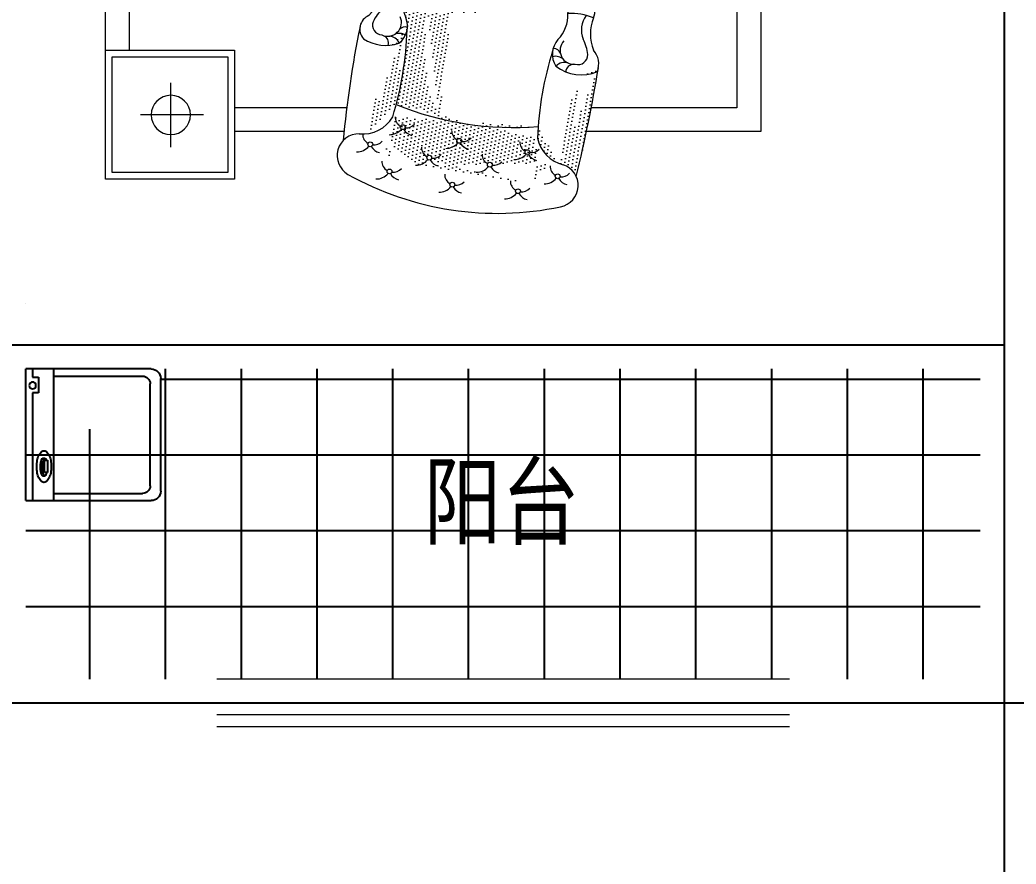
# Model space of a CAD drawing. Extents: x 534658 to 605938, y 404593 to 454993.
# Drawn here: x 576773 to 580948, y 427546 to 431083 of the extents above; entities that cross this region are included whole.
import ezdxf

# ---------------------------------------------------------------- set-up
doc = ezdxf.new("R2010")
doc.units = 0
doc.header["$LTSCALE"] = 1000
doc.header["$MEASUREMENT"] = 0
for name, color, linetype in [('0_厨卫', 154, 'Continuous'), ('0_铺地填充', 251, 'Continuous'), ('DOTE', 1, 'Continuous'), ('PUB_TEXT', 7, 'Continuous')]:
    doc.layers.add(name, color=color, linetype=linetype)
doc.layers.add('0_家具', color=31, linetype='Continuous', lineweight=9)
doc.layers.add('0_栏杆', color=163, linetype='Continuous', lineweight=5)
doc.styles.get("Standard").update_dxf_attribs({"font": 'gbenor.shx', "bigfont": 'gbcbig.shx'})
doc.styles.add('黑体', font='SIMHEI.TTF', dxfattribs={"width": 0.8})

# ---------------------------------------------------------------- blocks, each defined once
blk = doc.blocks.new('A$C06297D3F')
at = {"layer": '0_家具'}
h = blk.add_hatch(dxfattribs=at)
h.set_pattern_fill('DOTS', color=8, scale=254, angle=-134.7764, style=0)
h.set_pattern_definition([(225.223636, (11129.018, -27762.821), (5.678339, -16.815945), [0, -15.875])])
edge = h.paths.add_edge_path()
edge.add_ellipse((1856.5, -639.1), major_axis=(1239.7, -773.8), ratio=1, start_angle=160.1904, end_angle=162.2843, ccw=False)
edge.add_ellipse((1012.6, 376), major_axis=(77.3, 123.8), ratio=1, start_angle=4.7389, end_angle=56.3169, ccw=False)
edge.add_ellipse((1230.4, 595.4), major_axis=(93, 148.9), ratio=1, start_angle=101.58, end_angle=152.6447, ccw=False)
edge.add_ellipse((6451, 6578.5), major_axis=(6790.2, -4238.3), ratio=1, start_angle=258.85109, end_angle=259.68926, ccw=False)
edge.add_ellipse((951.9, 677.9), major_axis=(54.6, -34.1), ratio=1, start_angle=96.3205, end_angle=137.2526)
edge.add_ellipse((925.4, 736.6), major_axis=(8.57, -5.35), ratio=1, start_angle=257.1951, end_angle=411.7533, ccw=False)
edge.add_ellipse((925.4, 736.6), major_axis=(8.57, -5.35), ratio=1, start_angle=77.1951, end_angle=257.1951, ccw=False)
edge.add_ellipse((925.4, 736.6), major_axis=(5.35, 8.57), ratio=1, start_angle=321.7533, end_angle=347.1951, ccw=False)
edge.add_ellipse((951.9, 677.9), major_axis=(54.6, -34.1), ratio=1, start_angle=96.3205, end_angle=137.2526, ccw=False)
edge.add_ellipse((6451, 6578.5), major_axis=(4238.3, 6790.2), ratio=1, start_angle=165.36944, end_angle=168.85109, ccw=False)
edge.add_ellipse((555.6, 1189.4), major_axis=(115.4, -72.1), ratio=1, start_angle=275.8515, end_angle=337.7307, ccw=False)
edge.add_ellipse((374.4, 988.2), major_axis=(76.6, 122.8), ratio=1, start_angle=278.3727, end_angle=335.0598, ccw=False)
edge.add_ellipse((-617.3, 1788.2), major_axis=(748.9, 1199.7), ratio=1, start_angle=262.6728, end_angle=264.6261, ccw=False)
edge.add_ellipse((-196.4, -242.3), major_axis=(1119.4, -698.7), ratio=1, start_angle=64.9106, end_angle=91.2815, ccw=False)
edge = h.paths.add_edge_path()
edge.add_ellipse((2081.2, -905.8), major_axis=(916.5, 1468.3), ratio=1, start_angle=67.336, end_angle=79.9465, ccw=False)
edge.add_ellipse((1230.4, 595.4), major_axis=(148.9, -93), ratio=1, start_angle=242.6447, end_angle=242.7012, ccw=False)
edge.add_ellipse((1012.6, 376), major_axis=(123.8, -77.3), ratio=1, start_angle=94.7389, end_angle=146.3169)
edge.add_ellipse((1856.5, -639.1), major_axis=(773.8, 1239.7), ratio=1, start_angle=70.1904, end_angle=84.7651)
edge.add_ellipse((757.4, 180.3), major_axis=(77.4, -48.3), ratio=1, start_angle=124.2911, end_angle=167.1951, ccw=False)
edge.add_ellipse((705.9, 107.5), major_axis=(144.9, -90.4), ratio=1, start_angle=90.3382, end_angle=105.7276, ccw=False)
edge = h.paths.add_edge_path()
edge.add_line((586.1, 85.4), (603.4, 102.8))
edge.add_ellipse((526.7, 224.2), major_axis=(76, 121.8), ratio=1, start_angle=244.2517, end_angle=292.157)
edge.add_ellipse((757.4, 180.3), major_axis=(77.4, -48.3), ratio=1, start_angle=167.1951, end_angle=199.6694, ccw=False)
edge.add_ellipse((1856.5, -639.1), major_axis=(1239.7, -773.8), ratio=1, start_angle=162.2843, end_angle=174.7651, ccw=False)
edge.add_ellipse((-196.4, -242.3), major_axis=(1119.4, -698.7), ratio=1, start_angle=64.9106, end_angle=73.1357)
edge.add_ellipse((54.5, 786), major_axis=(402.1, 644.3), ratio=1, start_angle=255.9004, end_angle=289.8354, ccw=False)
edge.add_ellipse((521.5, 330.6), major_axis=(58, 92.9), ratio=1, start_angle=176.3822, end_angle=245.1703, ccw=False)
edge.add_ellipse((1562.1, 1834.5), major_axis=(1026.3, 1644.3), ratio=1, start_angle=162.7715, end_angle=177.2383, ccw=False)
edge.add_line((94.8, 568), (86.5, 559.5))
edge.add_ellipse((1402.1, 1445.6), major_axis=(1345.6, -839.9), ratio=1, start_angle=245.932, end_angle=271.0135)
edge = h.paths.add_edge_path()
edge.add_ellipse((819.9, 446.5), major_axis=(371, 594.4), ratio=1, start_angle=59.5523, end_angle=90.9474, ccw=False)
edge.add_ellipse((374.4, 988.2), major_axis=(122.8, -76.6), ratio=1, start_angle=65.2032, end_angle=73.334)
edge.add_ellipse((556.2, 1138.2), major_axis=(77.3, -48.3), ratio=1, start_angle=201.1958, end_angle=248.545, ccw=False)
edge.add_ellipse((4468.9, -3417), major_axis=(3217.5, 5154.7), ratio=1, start_angle=73.16819, end_angle=77.55651)
edge.add_ellipse((191.7, 772.7), major_axis=(75.6, -47.2), ratio=1, start_angle=156.3093, end_angle=167.0408, ccw=False)
edge.add_ellipse((107.1, 678.9), major_axis=(144.9, -90.4), ratio=1, start_angle=80.8602, end_angle=110.3903, ccw=False)
for p, q in [((103.2, 576.4), (86.5, 559.5)), ((603.4, 102.8), (586.1, 85.4))]:
    blk.add_line(p, q, dxfattribs=at)
at = {"layer": '0_家具', "color": 8}
for centre in [(529.8, 1110), (702, 1065.6), (575.4, 954.1), (734.6, 906.8), (911.5, 885), (781.9, 751.4), (925.4, 736.6), (1095, 688.2), (942.9, 568.2), (1095.5, 548.7)]:
    blk.add_circle(centre, 10.1, dxfattribs=at)
at = {"layer": '0_家具'}
for centre, radius, start, end in [((556.2, 1138.2), 91.1, 65.7048, 216.5736), ((87.5, 41.1), 1284.2, 25.7182, 66.7835), ((4468.9, -3417), 6076.5, 131.19671, 135.58502), ((374.4, 988.2), 144.7, 336.4012, 41.3625), ((-617.3, 1788.2), 1414.3, 307.5317, 322.6546), ((-196.4, -242.3), 1319.6, 32.9391, 59.3384), ((191.7, 772.7), 89.1, 124.3378, 185.9862), ((107.1, 678.9), 170.8, 16.6911, 78.4188), ((-68.6, 802.1), 175.9, 302.3259, 347.2661), ((179.5, 731), 91.3, 282.7494, 358.1277), ((62.8, 595), 69.3, 122.5231, 154.8526), ((227.9, 779.8), 238.6, 211.9659, 238.4814), ((225.2, 500.6), 143.6, 100.2617, 148.1671), ((412.6, 921.9), 508.7, 215.7832, 236.0673), ((1161.7, 560.2), 91.1, 233.8737, 24.7425), ((1402.1, 1445.6), 1586.2, 213.9605, 239.042), ((1856.5, -639.1), 1461.4, 128.219, 142.7936), ((1012.6, 376), 146, 49.2276, 114.3454), ((-2179.6, 3322.9), 4406.5, 313.3878, 319.6664), ((757.4, 180.3), 91.3, 92.3196, 167.6979), ((705.9, 107.5), 170.8, 21.7075, 73.7562), ((526.7, 224.2), 143.6, 302.2802, 350.1855), ((804.1, 163.5), 61, 257.0033, 6.7865), ((1034.7, 515.6), 641.9, 217.7518, 233.4334), ((805.8, 229.1), 238.6, 211.9659, 238.4814), ((830.5, -67.2), 175.9, 103.1812, 148.1214), ((622.4, 62.5), 69.3, 295.5946, 327.9242)]:
    blk.add_arc(centre, radius, start, end, dxfattribs=at)
at = {"layer": '0_家具', "color": 8}
for centre, radius, start, end in [((492.1, 1083.3), 46.2, 47.8908, 102.7522), ((479.2, 1125.1), 52.8, 354.3117, 41.9543), ((495.8, 1082.2), 43.9, 323.073, 26.0407), ((556.2, 1051.3), 64.4, 53.4773, 105.2811), ((651.5, 1080.8), 52.8, 354.3117, 41.9543), ((664.3, 1038.9), 46.2, 47.8908, 102.7522), ((668, 1037.8), 43.9, 323.073, 26.0407), ((728.5, 1006.9), 64.4, 53.4773, 105.2811), ((524.8, 969.2), 52.8, 354.3117, 41.9543), ((537.7, 927.4), 46.2, 47.8908, 102.7522), ((541.4, 926.3), 43.9, 323.073, 26.0407), ((601.9, 895.4), 64.4, 53.4773, 105.2811), ((696.9, 880.1), 46.2, 47.8908, 102.7522), ((684, 921.9), 52.8, 354.3117, 41.9543), ((860.9, 900.1), 52.8, 354.3117, 41.9543), ((700.6, 879), 43.9, 323.073, 26.0407), ((761, 848.1), 64.4, 53.4773, 105.2811), ((873.8, 858.2), 46.2, 47.8908, 102.7522), ((937.9, 826.3), 64.4, 53.4773, 105.2811), ((877.5, 857.2), 43.9, 323.073, 26.0407), ((731.4, 766.5), 52.8, 354.3117, 41.9543), ((272.9, 685.3), 160.9, 150.1839, 174.3037), ((167.5, 741.7), 41.6, 39.7131, 145.3085), ((170.9, 717.7), 58.1, 281.3278, 60.4745), ((224.4, 792.5), 33.9, 237.9436, 321.2231), ((744.2, 724.7), 46.2, 47.8908, 102.7522), ((808.4, 692.7), 64.4, 53.4773, 105.2811), ((887.7, 709.9), 46.2, 47.8908, 102.7522), ((874.9, 751.8), 52.8, 354.3117, 41.9543), ((259.2, 774.4), 47.3, 218.2701, 282.701), ((272.3, 730.4), 44.1, 188.4811, 251.6391), ((747.9, 723.6), 43.9, 323.073, 26.0407), ((891.5, 708.9), 43.9, 323.073, 26.0407), ((951.9, 677.9), 64.4, 53.4773, 105.2811), ((1044.5, 703.3), 52.8, 354.3117, 41.9543), ((8.7, 727.5), 107.3, 289.9419, 345.8856), ((252.6, 686.6), 29.5, 164.7803, 236.5752), ((1057.3, 661.5), 46.2, 47.8908, 102.7522), ((1061, 660.4), 43.9, 323.073, 26.0407), ((1121.5, 629.5), 64.4, 53.4773, 105.2811), ((905.2, 541.5), 46.2, 47.8908, 102.7522), ((892.3, 583.3), 52.8, 354.3117, 41.9543), ((1044.9, 563.8), 52.8, 354.3117, 41.9543), ((908.9, 540.4), 43.9, 323.073, 26.0407), ((969.4, 509.5), 64.4, 53.4773, 105.2811), ((1057.8, 521.9), 46.2, 47.8908, 102.7522), ((1122, 490), 64.4, 53.4773, 105.2811), ((1061.5, 520.9), 43.9, 323.073, 26.0407), ((754.5, 274.1), 44.1, 198.8082, 261.9662), ((798.6, 261.4), 47.3, 167.7463, 232.1772), ((817, 226.6), 33.9, 129.2242, 212.5036), ((742.6, 172.6), 58.1, 29.9728, 169.1194), ((710.8, 254), 29.5, 213.872, 285.6669), ((766.6, 169.4), 41.6, 305.1388, 50.7342), ((709.5, 274.3), 160.9, 276.1436, 300.2634), ((753.7, 10.5), 107.3, 104.5617, 160.5054)]:
    blk.add_arc(centre, radius, start, end, dxfattribs=at)
blk = doc.blocks.new('A$C023E0CD5')
at = {"layer": '0_家具'}
for p, q in [((2741, 276.7), (2740.9, 547)), ((2603.7, 412), (2867.7, 412.1))]:
    blk.add_line(p, q, dxfattribs=at)
at = {"layer": '0_家具', "flags": 128}
for points in [[(3014.3, 3346), (3014.3, 4052.6), (268.3, 4052.6), (268.3, 342.6), (999, 342.6)], [(2014.8, 342.6), (2473.8, 342.6)]]:
    blk.add_lwpolyline(points, dxfattribs=at)
at = {"layer": '0_家具', "color": 8, "flags": 128}
for points in [[(2473.8, 3952.6), (368.3, 3952.6), (368.3, 442.6), (978.8, 442.6)], [(2914.3, 683.2), (2914.3, 852.8)], [(2003.6, 442.6), (2473.8, 442.6)]]:
    blk.add_lwpolyline(points, dxfattribs=at)
at = {"layer": '0_家具'}
blk.add_lwpolyline([(3014.3, 342.6), (3014.3, 853.3)], dxfattribs=at)
at = {"layer": '0_家具', "flags": 128}
blk.add_lwpolyline([(3014.3, 683.2), (2473.8, 683.2), (2473.8, 142.6), (3014.3, 142.6)], close=True, dxfattribs=at)
at = {"layer": '0_家具', "color": 8, "flags": 128}
blk.add_lwpolyline([(2986.3, 655.2), (2501.8, 655.2), (2501.8, 170.6), (2986.3, 170.6)], close=True, dxfattribs=at)
at = {"layer": '0_家具'}
blk.add_circle((2741, 412.1), 82.2, dxfattribs=at)
at = {"layer": '0_家具', "color": 8, "linetype": 'Continuous', "xscale": -1, "rotation": 144.9149144861426}
blk.add_blockref('A$C06297D3F', (1323.9, 1367.9), dxfattribs=at)
blk = doc.blocks.new('A$C18574356')
for p, q in [((0.3, 552), (0.3, 0)), ((29, 552), (29, 100.6)), ((115.7, 521.8), (489.1, 521.8)), ((521.1, 489.8), (521.1, 62.2)), ((70.7, 447.8), (79.2, 447.8)), ((90.7, 434.5), (77.4, 434.5)), ((77.4, 434.5), (77.4, 382.8)), ((90.7, 382.8), (90.7, 434.5)), ((77.4, 382.8), (90.7, 382.8)), ((69.8, 374.4), (79.2, 374.5)), ((52.8, 100.6), (28.3, 100.6)), ((52.8, 34.1), (52.8, 100.6)), ((28.3, 34.1), (52.8, 34.1)), ((29, 34.1), (29, 0)), ((115.7, 30.2), (489.1, 30.2))]:
    blk.add_line(p, q)
at = {"linetype": 'Continuous'}
for p, q in [((0.3, 552), (525, 552)), ((116, 0), (116, 552)), ((565, 512), (565, 40)), ((525, 0), (0.3, 0))]:
    blk.add_line(p, q, dxfattribs=at)
blk.add_lwpolyline([(75.9, 342.6, 0.185158), (86.1, 346.6, 0.102042), (97.5, 362.1, 0.060862), (104, 382.2, 0.047173), (106.5, 409.2, 0.047173), (104, 436.2, 0.060862), (97.5, 456.2, 0.102042), (86.1, 471.8, 0.185158), (75.9, 475.7, 0.185158), (65.7, 471.8, 0.102042), (54.2, 456.2, 0.060862), (47.8, 436.2, 0.047173), (45.2, 409.2, 0.047173), (47.8, 382.2, 0.060862), (54.2, 362.1, 0.102042), (65.7, 346.6, 0.185158)], format="xyb", close=True)
for points in [[(70.7, 447.8, 0.259034), (68, 446.3, 0.076276), (64.1, 437.1, 0.036515), (62.1, 426.2, 0.026615), (61.3, 411.2, 0.026615), (62.1, 396.1, 0.036515), (64.1, 385.2, 0.076276), (68, 376, 0.259034), (70.7, 374.5, 0.078462), (71.7, 374.7, 0.056762)], [(79.2, 447.8, 0.259034), (76.4, 446.3, 0.076276), (72.5, 437.1, 0.036515), (70.5, 426.2, 0.026615), (69.7, 411.2, 0.026615), (70.5, 396.1, 0.036515), (72.5, 385.2, 0.076276), (76.4, 376, 0.259034), (79.2, 374.5, 0.259034), (81.9, 376, 0.056762), (85.1, 382.8, 0.036515)], [(86.5, 434.5, 0.008736), (85.8, 437.1, 0.076276), (81.9, 446.3, 0.259034), (79.2, 447.8, 0.259034)]]:
    blk.add_lwpolyline(points, format="xyb")
blk.add_circle((28.3, 69.1), 14)
for centre, start, end in [((525, 512), 0, 90), ((525, 40), 270, 0)]:
    blk.add_arc(centre, 40, start, end, dxfattribs=at)
for centre, start, end in [((489.1, 489.8), 0, 90), ((489.1, 62.2), 270, 0)]:
    blk.add_arc(centre, 32, start, end)
at = {"width": 0.8, "flags": 9}
for tag in ['YSIZE', 'XSIZE']:
    blk.add_attdef(tag, (0.3, 276), '', height=0.4, rotation=90, dxfattribs=at)

msp = doc.modelspace()

# ---------------------------------------------------------------- hatches: boundary and pattern name
at = {"layer": '0_铺地填充'}
h = msp.add_hatch(dxfattribs=at)
h.set_pattern_fill('NET', color=256, scale=100, style=0)
h.set_pattern_definition([(180, (1134596, 4e-07), (-2e-10, 317.5), []), (90, (1134596, 4e-07), (317.5, 2e-10), [])])
h.paths.add_polyline_path([(579263.2, 428926.7), (578373.2, 428926.7), (578373.2, 429514), (579263.2, 429514)], flags=24)
edge = h.paths.add_edge_path()
edge.add_arc((577287.1, 429858.3), 32, 0, 90)
edge.add_line((577287.1, 429890.3), (576914, 429890.3))
edge.add_line((576914, 429890.3), (576914, 429398.7))
edge.add_line((576914, 429398.7), (577287.1, 429398.7))
edge.add_arc((577287.1, 429430.7), 32, 270, 360)
edge.add_line((577319.1, 429430.7), (577319.1, 429858.3))
edge = h.paths.add_edge_path()
edge.add_line((577287.1, 429890.3), (576914, 429890.3))
edge.add_line((576914, 429890.3), (576914, 429398.7))
edge.add_line((576914, 429398.7), (577287.1, 429398.7))
edge.add_arc((577287.1, 429430.7), 32, 270, 360)
edge.add_line((577319.1, 429430.7), (577319.1, 429858.3))
edge.add_arc((577287.1, 429858.3), 32, 0, 90)
edge = h.paths.add_edge_path()
edge.add_line((580798, 429620.5), (577363, 429620.5))
edge.add_line((577363, 429620.5), (577363, 429408.5))
edge.add_arc((577323, 429408.5), 40, -90, 0, ccw=False)
edge.add_line((577323, 429368.5), (576798.3, 429368.5))
edge.add_line((576798.3, 429368.5), (576798.3, 429920.5))
edge.add_line((576798.3, 429920.5), (576798, 429920.5))
edge.add_line((576798, 429920.5), (576798, 428320.5))
edge.add_line((576798, 428320.5), (580798, 428320.5))
edge.add_line((580798, 428320.5), (580798, 429620.5))

# ---------------------------------------------------------------- linework, layer by layer
at = {"layer": '0_栏杆'}
for p, q in [((579998, 428320.5), (577598, 428320.5)), ((579998, 428220.5), (577598, 428220.5)), ((579998, 428170.5), (577598, 428170.5)), ((579998, 428120.5), (577598, 428120.5))]:
    msp.add_line(p, q, dxfattribs=at)
at = {"layer": 'DOTE', "ltscale": 0.5}
for p, q in [((580898, 434620.5), (580898, 421220.5)), ((580898, 429720.5), (576698, 429720.5)), ((587448, 428220.5), (576698, 428220.5)), ((580898, 428220.5), (580898, 428120.5))]:
    msp.add_line(p, q, dxfattribs=at)

# ---------------------------------------------------------------- block references
at = {"layer": '0_厨卫', "xscale": -1, "rotation": 180}
msp.add_blockref('A$C18574356', (576798, 429620.5), dxfattribs=at)
at = {"layer": '0_家具', "xscale": -1}
msp.add_blockref('A$C023E0CD5', (580146.3, 430272.7), dxfattribs=at)

# ---------------------------------------------------------------- texts
at = {"layer": 'PUB_TEXT', "style": '黑体', "width": 0.8}
msp.add_text('阳台', height=300, dxfattribs=at).set_placement((578464.3, 428915.3))

doc.saveas('drawing.dxf')
